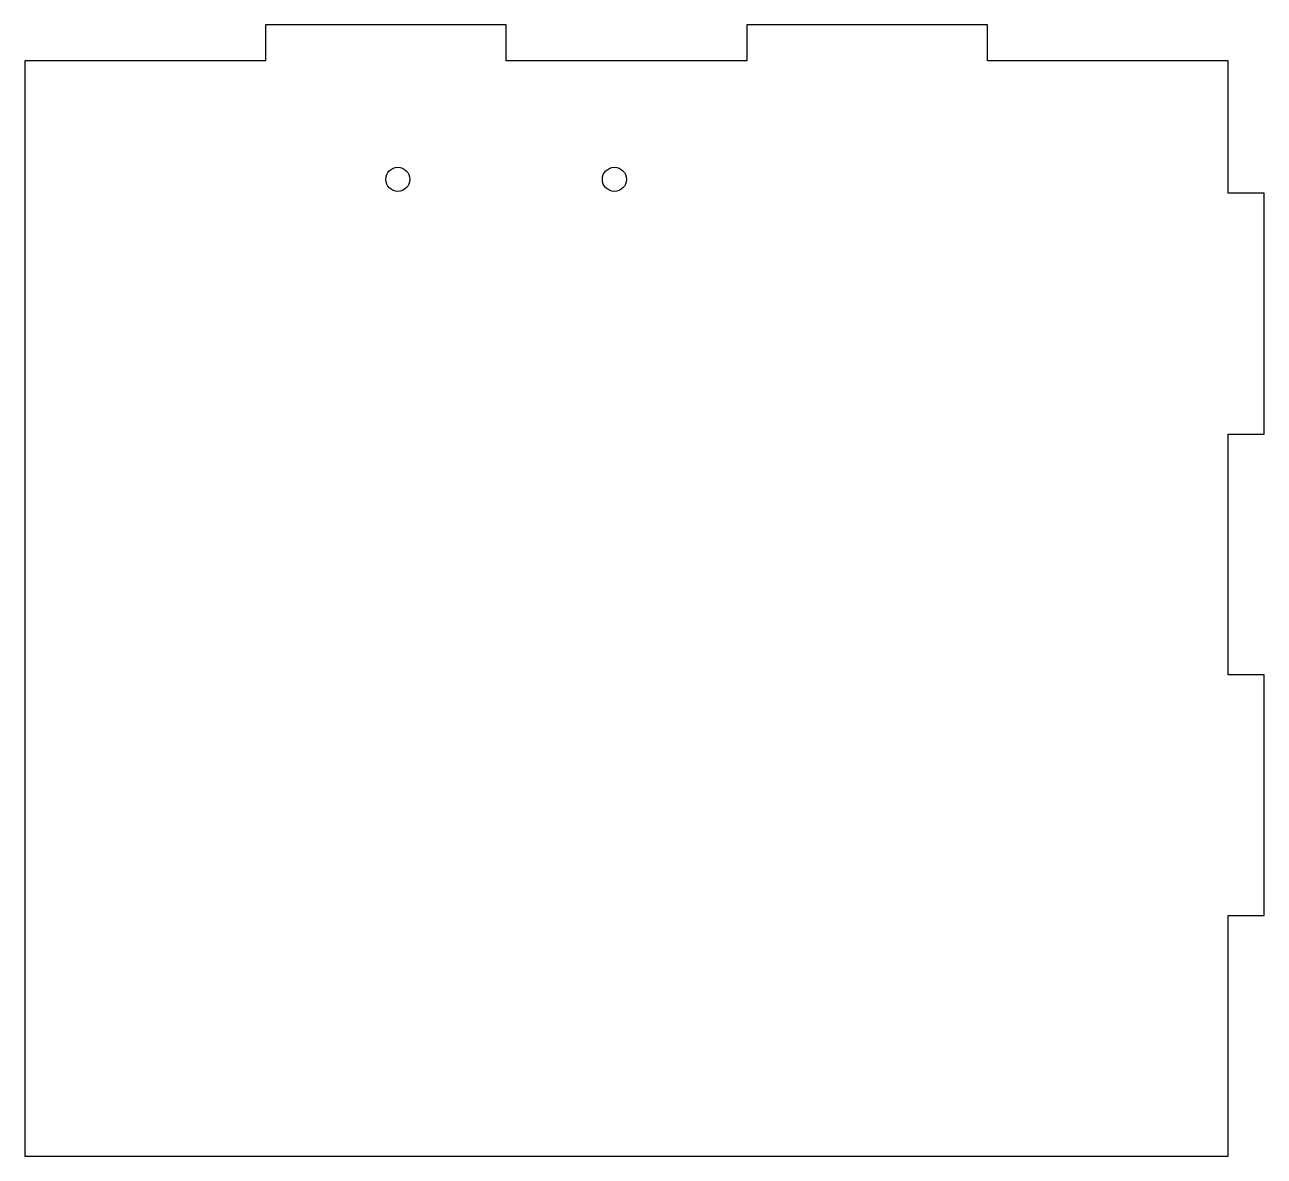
# Model space of a CAD drawing. Header units: millimetres. Extents: x -100 to 3, y 0 to 94.
import ezdxf

# ---------------------------------------------------------------- set-up
doc = ezdxf.new("R2010")
doc.units = ezdxf.units.MM
doc.layers.add('Shape2DView', color=7, linetype='CONTINUOUS')

msp = doc.modelspace()

# ---------------------------------------------------------------- linework, layer by layer
at = {"layer": 'Shape2DView'}
for p, q in [((-80, 94), (-80, 91)), ((-60, 94), (-80, 94)), ((-60, 91), (-60, 94)), ((-40, 94), (-40, 91)), ((-20, 94), (-40, 94)), ((-20, 91), (-20, 94)), ((-80, 91), (-100, 91)), ((-100, 91), (-100, 0)), ((-40, 91), (-60, 91)), ((0, 91), (-20, 91)), ((0, 80), (0, 91)), ((3, 80), (0, 80)), ((3, 60), (3, 80)), ((0, 40), (0, 60)), ((0, 60), (3, 60)), ((3, 40), (0, 40)), ((3, 20), (3, 40)), ((0, 0), (0, 20)), ((0, 20), (3, 20)), ((-100, 0), (0, 0))]:
    msp.add_line(p, q, dxfattribs=at)
for centre in [(-69, 81.16), (-51, 81.16)]:
    msp.add_circle(centre, 1, dxfattribs=at)

doc.saveas('drawing.dxf')
